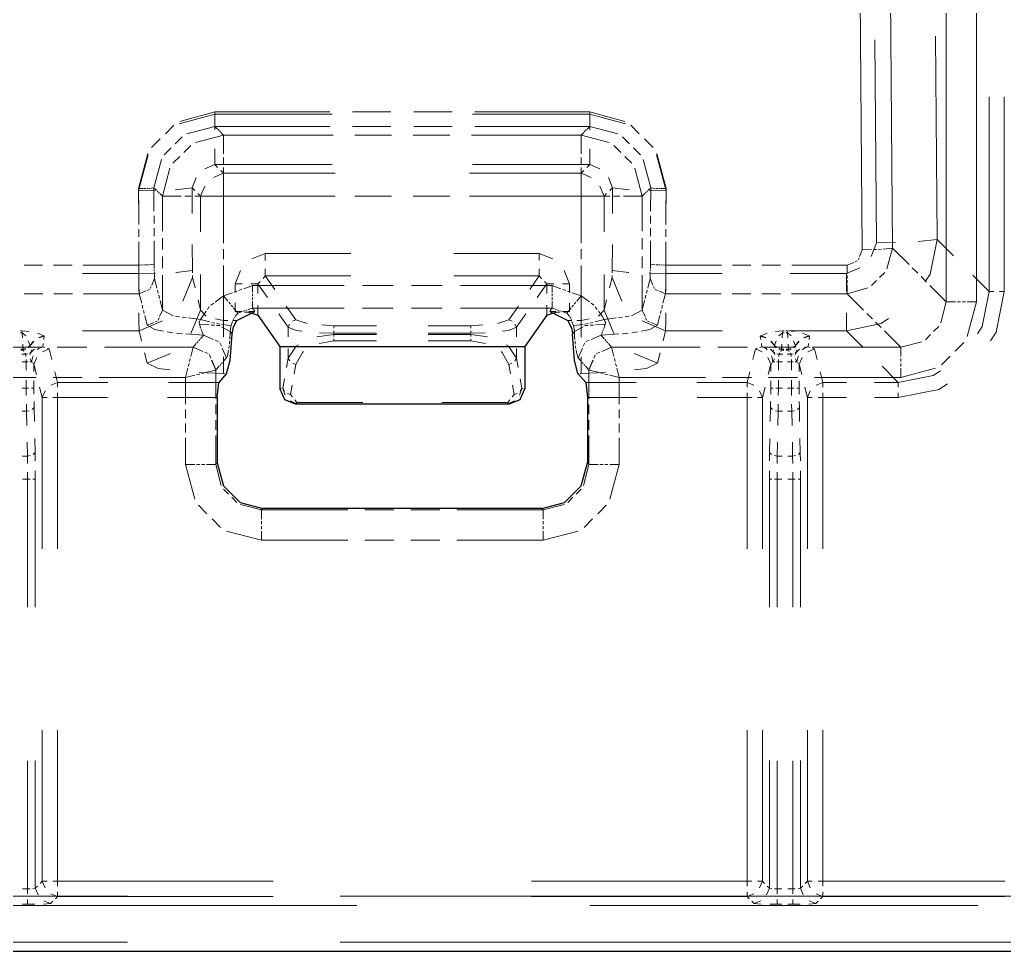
# Model space of a CAD drawing. Header units: millimetres. Extents: x 0 to 1989, y -338 to 950.
# Drawn here: x 1113.3 to 1177.6, y 122.1 to 182.9 of the extents above; entities that cross this region are included whole.
import ezdxf

# ---------------------------------------------------------------- set-up
doc = ezdxf.new("R2010")
doc.units = ezdxf.units.MM
doc.layers.add('DETAIL', color=8, linetype='Continuous')
doc.layers.add('FINE', color=9, linetype='Continuous')

msp = doc.modelspace()

# ---------------------------------------------------------------- linework, layer by layer
at = {"layer": 'DETAIL', "lineweight": 25}
for p, q in [((1127.504, 163.289), (1128.682, 163.874)), ((1128.288, 163.821), (1128.876, 163.642)), ((1147.745, 163.642), (1146.31, 161.582)), ((1147.745, 163.642), (1148.333, 163.821)), ((1147.938, 163.874), (1149.117, 163.289)), ((1130.31, 161.582), (1130.31, 158.83)), ((1146.31, 161.582), (1146.31, 158.83)), ((1126.833, 159.823), (1126.326, 159.243)), ((1149.788, 159.823), (1150.294, 159.243)), ((1126.221, 158.253), (1126.326, 159.243)), ((1150.294, 159.243), (1150.4, 158.253)), ((1126.221, 158.253), (1126.221, 153.981)), ((1131.316, 157.832), (1145.305, 157.832)), ((1150.4, 158.253), (1150.4, 153.981)), ((1147.422, 151.003), (1129.198, 151.003)), ((67.81, 122.082), (1203.81, 122.082))]:
    msp.add_line(p, q, dxfattribs=at)
for points in [[(1128.876, 163.642), (1130.31, 161.582), (1146.31, 161.582)], [(1126.833, 159.823), (1127.059, 160.675), (1127.189, 162.403), (1127.28, 162.874), (1127.504, 163.289)], [(1149.117, 163.289), (1149.174, 163.207), (1149.38, 162.748), (1149.432, 162.403)], [(1149.788, 159.823), (1149.562, 160.675), (1149.432, 162.403)], [(1130.31, 158.83), (1130.605, 158.124), (1131.316, 157.832)], [(1145.305, 157.832), (1146.016, 158.124), (1146.31, 158.83)], [(1126.221, 153.981), (1126.618, 152.489), (1127.706, 151.401), (1129.198, 151.003)], [(1147.422, 151.003), (1148.915, 151.401), (1150.003, 152.489), (1150.4, 153.981)]]:
    msp.add_lwpolyline(points, dxfattribs=at)
at = {"layer": 'FINE', "lineweight": 9}
for p, q in [((1168.361, 167.904), (1167.529, 272.09)), ((1173.85, 235.238), (1173.85, 164.508)), ((1175.83, 164.508), (1175.83, 235.238)), ((1169.19, 181.627), (1169.296, 168.35)), ((1173.257, 168.577), (1173.151, 181.854)), ((1176.649, 165.185), (1176.649, 177.902)), ((1177.639, 177.902), (1177.639, 165.185)), ((1126.07, 176.765), (1123.727, 176.136)), ((1123.775, 176.291), (1126.07, 176.907)), ((1126.07, 176.907), (1126.07, 176.619)), ((1126.07, 176.907), (1133.564, 176.907)), ((1126.07, 175.734), (1126.07, 176.765)), ((1133.72, 176.765), (1126.07, 176.765)), ((1126.07, 176.561), (1126.07, 176.465)), ((1126.07, 176.407), (1126.07, 176.311)), ((1135.063, 176.907), (1137.561, 176.907)), ((1139.06, 176.907), (1141.558, 176.907)), ((1143.057, 176.907), (1150.551, 176.907)), ((1150.551, 176.907), (1150.551, 176.619)), ((1150.551, 176.907), (1152.846, 176.291)), ((1150.551, 175.734), (1150.551, 176.765)), ((1150.551, 176.561), (1150.551, 176.465)), ((1150.551, 176.407), (1150.551, 176.311)), ((1122.826, 175.487), (1123.385, 176.048)), ((1126.07, 175.964), (1124.233, 175.472)), ((1126.07, 175.964), (1126.242, 175.792)), ((1133.564, 175.964), (1126.07, 175.964)), ((1126.276, 175.758), (1126.334, 175.701)), ((1126.368, 175.666), (1126.425, 175.609)), ((1137.561, 175.964), (1135.063, 175.964)), ((1141.558, 175.964), (1139.06, 175.964)), ((1150.551, 175.964), (1143.057, 175.964)), ((1150.195, 175.609), (1150.252, 175.666)), ((1150.287, 175.701), (1150.344, 175.758)), ((1150.379, 175.792), (1150.551, 175.964)), ((1152.387, 175.472), (1150.551, 175.964)), ((1153.236, 176.048), (1153.795, 175.487)), ((1121.931, 174.589), (1122.491, 175.15)), ((1123.922, 175.277), (1123.475, 174.828)), ((1126.632, 175.402), (1124.797, 174.909)), ((1126.46, 175.575), (1126.632, 175.402)), ((1126.632, 175.402), (1133.782, 175.402)), ((1135.212, 175.402), (1137.595, 175.402)), ((1139.025, 175.402), (1141.409, 175.402)), ((1142.839, 175.402), (1149.989, 175.402)), ((1149.989, 175.402), (1150.161, 175.575)), ((1151.823, 174.909), (1149.989, 175.402)), ((1153.146, 174.828), (1152.699, 175.277)), ((1154.13, 175.15), (1154.689, 174.589)), ((1123.206, 174.558), (1122.759, 174.109)), ((1124.485, 174.716), (1124.037, 174.268)), ((1152.583, 174.268), (1152.135, 174.716)), ((1153.861, 174.109), (1153.414, 174.558)), ((1121.083, 171.9), (1121.692, 174.197)), ((1121.705, 174.103), (1121.083, 171.759)), ((1122.568, 173.795), (1122.082, 171.957)), ((1123.769, 173.999), (1123.321, 173.552)), ((1126.632, 173.934), (1126.632, 173.526)), ((1149.989, 173.526), (1149.989, 173.934)), ((1153.3, 173.552), (1152.852, 173.999)), ((1154.538, 171.957), (1154.052, 173.795)), ((1155.538, 171.759), (1154.916, 174.103)), ((1154.928, 174.197), (1155.538, 171.9)), ((1125.406, 173.19), (1126.07, 173.466)), ((1126.07, 173.466), (1126.245, 173.29)), ((1126.07, 173.466), (1133.72, 173.466)), ((1126.456, 173.079), (1126.632, 172.904)), ((1126.632, 173.281), (1126.632, 172.873)), ((1142.9, 173.466), (1150.551, 173.466)), ((1149.989, 172.873), (1149.989, 173.281)), ((1149.989, 172.904), (1150.164, 173.079)), ((1150.375, 173.29), (1150.551, 173.466)), ((1150.551, 173.466), (1151.214, 173.19)), ((1153.986, 171.405), (1153.493, 173.239)), ((1124.581, 171.957), (1124.849, 172.623)), ((1126.632, 172.904), (1125.97, 172.629)), ((1126.632, 172.904), (1133.931, 172.904)), ((1126.632, 172.629), (1126.632, 171.405)), ((1142.69, 172.904), (1149.989, 172.904)), ((1150.651, 172.629), (1149.989, 172.904)), ((1149.989, 171.405), (1149.989, 172.629)), ((1151.772, 172.623), (1152.04, 171.957)), ((1121.39, 171.908), (1121.083, 171.9)), ((1121.086, 170.371), (1121.083, 171.9)), ((1122.179, 171.786), (1121.083, 171.759)), ((1121.553, 171.912), (1121.451, 171.909)), ((1121.717, 171.916), (1121.614, 171.913)), ((1122.082, 171.957), (1121.778, 171.917)), ((1122.251, 171.788), (1122.082, 171.957)), ((1122.082, 171.957), (1122.085, 170.428)), ((1124.753, 171.784), (1124.581, 171.957)), ((1124.584, 170.268), (1124.581, 171.957)), ((1125.408, 172.067), (1125.133, 171.405)), ((1126.632, 171.873), (1126.632, 171.405)), ((1149.989, 171.405), (1149.989, 171.873)), ((1151.488, 171.405), (1151.213, 172.067)), ((1152.04, 171.957), (1151.867, 171.784)), ((1152.04, 171.957), (1152.037, 170.268)), ((1154.538, 171.957), (1154.369, 171.788)), ((1154.442, 171.786), (1155.538, 171.759)), ((1154.535, 170.428), (1154.538, 171.957)), ((1154.843, 171.917), (1154.538, 171.957)), ((1155.006, 171.913), (1154.904, 171.916)), ((1155.17, 171.909), (1155.067, 171.912)), ((1155.538, 171.9), (1155.231, 171.908)), ((1155.538, 171.9), (1155.535, 170.371)), ((1121.083, 171.759), (1121.086, 170.07)), ((1122.341, 171.698), (1122.285, 171.754)), ((1122.431, 171.608), (1122.375, 171.664)), ((1122.634, 171.405), (1122.465, 171.574)), ((1122.634, 169.128), (1122.634, 171.405)), ((1124.103, 171.405), (1124.511, 171.405)), ((1124.756, 171.405), (1125.163, 171.405)), ((1125.133, 171.405), (1124.96, 171.577)), ((1125.133, 169.081), (1125.133, 171.405)), ((1125.408, 171.405), (1126.632, 171.405)), ((1126.163, 171.405), (1126.632, 171.405)), ((1126.632, 171.405), (1126.632, 168.869)), ((1133.931, 171.405), (1126.632, 171.405)), ((1137.595, 171.405), (1135.212, 171.405)), ((1141.409, 171.405), (1139.025, 171.405)), ((1149.989, 171.405), (1151.213, 171.405)), ((1149.989, 171.405), (1150.457, 171.405)), ((1151.457, 171.405), (1151.865, 171.405)), ((1151.66, 171.577), (1151.488, 171.405)), ((1151.488, 171.405), (1151.488, 169.081)), ((1152.11, 171.405), (1152.518, 171.405)), ((1154.155, 171.574), (1153.986, 171.405)), ((1153.986, 171.405), (1153.986, 169.128)), ((1154.245, 171.664), (1154.189, 171.608)), ((1154.336, 171.754), (1154.279, 171.698)), ((1155.534, 170.07), (1155.538, 171.759)), ((1121.088, 169.556), (1121.086, 170.065)), ((1122.086, 170.122), (1122.087, 169.612)), ((1154.534, 169.612), (1154.535, 170.122)), ((1155.534, 170.065), (1155.533, 169.556)), ((1121.089, 168.74), (1121.088, 169.25)), ((1122.087, 169.307), (1122.089, 168.797)), ((1154.532, 168.797), (1154.533, 169.307)), ((1155.532, 169.25), (1155.532, 168.74)), ((1122.634, 167.914), (1122.634, 168.673)), ((1126.632, 169.011), (1126.632, 168.346)), ((1149.989, 168.346), (1149.989, 169.011)), ((1153.986, 168.673), (1153.986, 167.914)), ((1172.024, 168.439), (1173.257, 168.577)), ((1174.317, 167.517), (1173.257, 168.577)), ((1121.093, 166.905), (1121.09, 168.434)), ((1121.09, 168.043), (1121.094, 166.354)), ((1122.089, 168.491), (1122.092, 166.962)), ((1124.592, 166.552), (1124.588, 168.241)), ((1126.632, 167.947), (1126.632, 167.282)), ((1149.989, 167.282), (1149.989, 167.947)), ((1152.033, 168.241), (1152.029, 166.552)), ((1154.528, 166.962), (1154.531, 168.491)), ((1168.361, 167.904), (1168.968, 167.921)), ((1169.296, 168.35), (1168.943, 167.469)), ((1169.09, 167.925), (1169.292, 167.931)), ((1169.296, 168.35), (1170.536, 168.387)), ((1169.414, 167.934), (1169.616, 167.94)), ((1169.737, 167.949), (1170.341, 168.017)), ((1170.341, 168.017), (1169.969, 166.659)), ((1122.634, 166.699), (1122.634, 167.459)), ((1129.359, 167.671), (1128.484, 167.308)), ((1129.359, 167.21), (1129.359, 167.671)), ((1134.954, 167.671), (1129.359, 167.671)), ((1147.261, 167.671), (1141.667, 167.671)), ((1147.261, 167.21), (1147.261, 167.671)), ((1148.137, 167.308), (1147.261, 167.671)), ((1153.986, 167.459), (1153.986, 166.699)), ((1168.096, 167.242), (1168.153, 167.385)), ((1168.188, 167.472), (1168.361, 167.904)), ((1113.596, 166.905), (1114.805, 166.905)), ((1115.53, 166.905), (1116.74, 166.905)), ((1117.465, 166.905), (1121.093, 166.905)), ((1121.399, 166.913), (1121.093, 166.905)), ((1121.097, 166.334), (1121.093, 166.905)), ((1121.563, 166.917), (1121.461, 166.914)), ((1121.727, 166.921), (1121.624, 166.918)), ((1122.092, 166.962), (1121.788, 166.923)), ((1122.092, 166.962), (1122.101, 166.676)), ((1122.103, 166.619), (1122.106, 166.524)), ((1126.632, 166.883), (1126.632, 164.888)), ((1129.359, 166.194), (1129.359, 166.656)), ((1147.261, 166.194), (1147.261, 166.656)), ((1149.989, 164.888), (1149.989, 166.883)), ((1154.514, 166.524), (1154.517, 166.619)), ((1154.519, 166.676), (1154.528, 166.962)), ((1154.833, 166.923), (1154.528, 166.962)), ((1154.996, 166.918), (1154.894, 166.921)), ((1155.16, 166.914), (1155.058, 166.917)), ((1155.528, 166.905), (1155.221, 166.913)), ((1155.528, 166.905), (1155.524, 166.334)), ((1159.881, 166.905), (1161.09, 166.905)), ((1161.816, 166.905), (1163.025, 166.905)), ((1163.751, 166.905), (1167.378, 166.905)), ((1168.207, 166.719), (1167.331, 166.354)), ((1167.378, 166.905), (1167.808, 167.084)), ((1167.378, 166.905), (1167.378, 166.334)), ((1167.893, 167.12), (1168.036, 167.18)), ((1171.63, 166.728), (1171.988, 166.37)), ((1121.094, 166.354), (1117.405, 166.354)), ((1122.189, 166.381), (1121.094, 166.354)), ((1121.094, 166.354), (1121.095, 165.187)), ((1121.099, 166.029), (1121.098, 166.219)), ((1122.122, 166.028), (1121.941, 165.599)), ((1122.108, 166.466), (1122.111, 166.371)), ((1122.113, 166.314), (1122.122, 166.028)), ((1122.122, 166.028), (1122.279, 165.397)), ((1122.634, 163.967), (1122.634, 166.244)), ((1123.96, 164.553), (1124.606, 166.086)), ((1124.596, 166.406), (1124.592, 166.552)), ((1124.606, 166.086), (1124.602, 166.231)), ((1124.771, 165.423), (1124.606, 166.086)), ((1125.133, 163.967), (1125.133, 166.292)), ((1127.746, 166.561), (1127.387, 165.683)), ((1129.208, 166.035), (1129.359, 166.194)), ((1129.982, 165.3), (1129.359, 166.194)), ((1129.359, 166.194), (1134.954, 166.194)), ((1141.667, 166.194), (1147.261, 166.194)), ((1147.261, 166.194), (1146.638, 165.3)), ((1147.261, 166.194), (1147.412, 166.035)), ((1149.234, 165.683), (1148.875, 166.561)), ((1151.488, 166.292), (1151.488, 163.967)), ((1152.014, 166.086), (1151.85, 165.423)), ((1152.019, 166.231), (1152.014, 166.086)), ((1152.66, 164.553), (1152.014, 166.086)), ((1152.029, 166.552), (1152.024, 166.406)), ((1153.986, 166.244), (1153.986, 163.967)), ((1154.342, 165.397), (1154.498, 166.028)), ((1154.431, 166.381), (1155.527, 166.354)), ((1154.498, 166.028), (1154.508, 166.314)), ((1154.679, 165.599), (1154.498, 166.028)), ((1154.51, 166.371), (1154.513, 166.466)), ((1155.523, 166.219), (1155.521, 166.029)), ((1155.526, 165.187), (1155.527, 166.354)), ((1167.331, 166.354), (1163.642, 166.354)), ((1167.331, 166.354), (1167.331, 165.187)), ((1167.378, 166.219), (1167.378, 166.029)), ((1169.826, 166.427), (1169.495, 166.094)), ((1172.203, 166.155), (1172.561, 165.797)), ((1176.649, 165.185), (1175.589, 166.245)), ((1121.102, 165.724), (1121.1, 165.914)), ((1121.123, 165.038), (1121.104, 165.61)), ((1121.905, 165.513), (1121.845, 165.371)), ((1126.632, 165.825), (1126.632, 163.289)), ((1127.852, 165.683), (1127.387, 165.683)), ((1127.387, 165.683), (1127.387, 165.118)), ((1127.947, 165.364), (1128.527, 165.573)), ((1128.876, 165.683), (1128.411, 165.683)), ((1128.527, 165.121), (1128.527, 165.573)), ((1128.527, 165.573), (1134.517, 165.573)), ((1128.876, 165.683), (1129.027, 165.843)), ((1135.715, 165.573), (1137.711, 165.573)), ((1138.909, 165.573), (1140.906, 165.573)), ((1142.104, 165.573), (1148.093, 165.573)), ((1147.126, 164.795), (1147.745, 165.683)), ((1147.594, 165.843), (1147.745, 165.683)), ((1148.21, 165.683), (1147.745, 165.683)), ((1147.745, 165.683), (1147.745, 165.045)), ((1148.093, 165.121), (1148.093, 165.573)), ((1148.093, 165.573), (1148.674, 165.364)), ((1149.234, 165.683), (1148.768, 165.683)), ((1149.234, 165.118), (1149.234, 165.683)), ((1149.989, 163.289), (1149.989, 165.825)), ((1154.776, 165.371), (1154.715, 165.513)), ((1155.517, 165.61), (1155.498, 165.038)), ((1155.52, 165.914), (1155.519, 165.724)), ((1167.378, 165.915), (1167.378, 165.724)), ((1167.378, 165.61), (1167.378, 165.038)), ((1168.735, 165.416), (1167.378, 165.038)), ((1169.296, 165.894), (1168.965, 165.562)), ((1172.776, 165.582), (1173.85, 164.508)), ((1114.819, 165.038), (1113.607, 165.038)), ((1116.758, 165.038), (1115.546, 165.038)), ((1121.553, 165.216), (1121.123, 165.038)), ((1121.783, 165.311), (1121.639, 165.252)), ((1122.31, 165.271), (1122.363, 165.061)), ((1122.394, 164.935), (1122.446, 164.725)), ((1126.092, 164.49), (1126.632, 164.888)), ((1126.632, 164.888), (1127.212, 165.098)), ((1126.92, 164.543), (1126.632, 164.888)), ((1127.328, 165.14), (1127.522, 165.21)), ((1127.638, 165.252), (1127.831, 165.322)), ((1128.527, 164.88), (1128.527, 165.031)), ((1128.527, 164.639), (1128.527, 164.79)), ((1148.093, 164.88), (1148.093, 165.031)), ((1148.093, 164.639), (1148.093, 164.79)), ((1148.789, 165.322), (1148.983, 165.252)), ((1149.099, 165.21), (1149.293, 165.14)), ((1149.409, 165.098), (1149.989, 164.888)), ((1149.701, 164.543), (1149.989, 164.888)), ((1149.989, 164.888), (1150.536, 164.499)), ((1154.174, 164.725), (1154.227, 164.935)), ((1154.258, 165.061), (1154.31, 165.271)), ((1154.982, 165.252), (1154.838, 165.311)), ((1155.498, 165.038), (1155.068, 165.216)), ((1155.498, 165.038), (1155.341, 164.407)), ((1159.135, 165.038), (1155.498, 165.038)), ((1161.074, 165.038), (1159.862, 165.038)), ((1163.014, 165.038), (1161.802, 165.038)), ((1167.378, 165.038), (1163.741, 165.038)), ((1168.45, 163.967), (1167.378, 165.038)), ((1176.649, 165.185), (1176.958, 165.185)), ((1177.329, 165.185), (1177.639, 165.185)), ((1121.363, 164.071), (1121.311, 164.281)), ((1122.478, 164.598), (1122.634, 163.967)), ((1125.133, 163.967), (1124.968, 164.629)), ((1125.804, 164.278), (1125.984, 164.41)), ((1127.074, 164.36), (1126.978, 164.475)), ((1127.227, 164.176), (1127.131, 164.291)), ((1127.573, 163.763), (1127.285, 164.107)), ((1127.387, 164.439), (1127.387, 163.874)), ((1128.527, 164.096), (1128.235, 163.994)), ((1128.527, 164.096), (1128.527, 164.548)), ((1128.575, 164.028), (1128.527, 164.096)), ((1134.517, 164.096), (1128.527, 164.096)), ((1128.876, 163.642), (1128.876, 164.28)), ((1131.352, 163.332), (1130.729, 164.226)), ((1137.711, 164.096), (1135.715, 164.096)), ((1140.906, 164.096), (1138.909, 164.096)), ((1148.093, 164.096), (1142.104, 164.096)), ((1145.891, 164.226), (1145.268, 163.332)), ((1147.745, 164.28), (1147.745, 163.642)), ((1148.093, 164.096), (1148.046, 164.028)), ((1148.093, 164.096), (1148.093, 164.548)), ((1148.385, 163.994), (1148.093, 164.096)), ((1149.048, 163.763), (1149.336, 164.107)), ((1149.234, 163.874), (1149.234, 164.439)), ((1149.393, 164.176), (1149.489, 164.291)), ((1149.547, 164.36), (1149.643, 164.475)), ((1150.646, 164.421), (1150.829, 164.291)), ((1150.914, 164.188), (1151.049, 164.01)), ((1151.652, 164.629), (1151.488, 163.967)), ((1153.986, 163.967), (1154.143, 164.598)), ((1155.31, 164.281), (1155.257, 164.071)), ((1173.5, 163.133), (1173.85, 164.508)), ((1174.456, 164.508), (1173.85, 164.508)), ((1174.779, 164.508), (1174.577, 164.508)), ((1175.103, 164.508), (1174.901, 164.508)), ((1175.83, 164.508), (1175.224, 164.508)), ((1175.83, 164.508), (1175.225, 162.232)), ((1121.447, 163.734), (1121.394, 163.944)), ((1121.635, 162.977), (1121.478, 163.608)), ((1122.417, 163.452), (1122.357, 163.309)), ((1122.634, 163.967), (1122.454, 163.538)), ((1122.634, 163.967), (1123.341, 163.596)), ((1123.497, 163.569), (1123.76, 163.532)), ((1123.918, 163.51), (1124.182, 163.473)), ((1124.34, 163.451), (1125.13, 163.34)), ((1124.487, 162.434), (1125.133, 163.967)), ((1125.13, 163.34), (1125.498, 163.901)), ((1125.504, 163.577), (1125.133, 163.967)), ((1127.347, 163.506), (1127.297, 163.424)), ((1127.573, 163.763), (1127.383, 163.549)), ((1127.387, 163.874), (1127.669, 163.858)), ((1127.387, 163.874), (1127.792, 163.874)), ((1127.865, 163.865), (1127.573, 163.763)), ((1128.021, 163.919), (1127.924, 163.885)), ((1128.007, 163.838), (1128.288, 163.821)), ((1128.177, 163.974), (1128.079, 163.94)), ((1128.278, 163.874), (1128.682, 163.874)), ((1128.6, 163.992), (1128.584, 164.015)), ((1128.625, 163.956), (1128.609, 163.978)), ((1128.682, 163.874), (1128.635, 163.942)), ((1130.237, 163.728), (1130.856, 162.84)), ((1145.765, 162.84), (1146.383, 163.728)), ((1147.986, 163.942), (1147.938, 163.874)), ((1147.938, 163.874), (1148.343, 163.874)), ((1148.011, 163.978), (1147.995, 163.956)), ((1148.036, 164.015), (1148.021, 163.992)), ((1148.333, 163.821), (1148.614, 163.838)), ((1148.541, 163.94), (1148.444, 163.974)), ((1148.697, 163.885), (1148.6, 163.919)), ((1149.048, 163.763), (1148.756, 163.865)), ((1148.829, 163.874), (1149.234, 163.874)), ((1148.952, 163.858), (1149.234, 163.874)), ((1151.488, 163.967), (1151.117, 163.577)), ((1152.134, 162.434), (1151.488, 163.967)), ((1152.439, 163.473), (1152.702, 163.51)), ((1152.86, 163.532), (1153.124, 163.569)), ((1153.28, 163.596), (1153.986, 163.967)), ((1154.167, 163.538), (1153.986, 163.967)), ((1154.264, 163.309), (1154.203, 163.452)), ((1155.142, 163.608), (1154.986, 162.977)), ((1155.226, 163.944), (1155.174, 163.734)), ((1167.331, 163.786), (1167.331, 162.619)), ((1169.021, 163.395), (1168.664, 163.752)), ((1121.109, 162.619), (1122.646, 163.256)), ((1122.065, 163.155), (1121.635, 162.977)), ((1122.295, 163.25), (1122.151, 163.191)), ((1125.042, 163.155), (1125.047, 163.189)), ((1125.052, 163.208), (1125.065, 163.239)), ((1125.053, 163.036), (1125.698, 162.993)), ((1125.735, 163.195), (1125.13, 163.34)), ((1125.827, 162.985), (1126.042, 162.97)), ((1126.058, 163.117), (1125.856, 163.165)), ((1126.632, 163.289), (1126.103, 163.389)), ((1126.38, 163.039), (1126.179, 163.088)), ((1126.498, 162.877), (1127.07, 162.574)), ((1127.124, 162.961), (1126.505, 163.026)), ((1126.632, 162.206), (1126.632, 163.289)), ((1126.904, 163.289), (1126.632, 163.289)), ((1127.099, 162.82), (1127.092, 162.78)), ((1127.504, 163.289), (1127.232, 163.289)), ((1127.274, 163.372), (1127.241, 163.283)), ((1130.949, 163.056), (1130.856, 162.84)), ((1130.856, 162.84), (1130.856, 162.212)), ((1131.352, 163.332), (1131.136, 163.24)), ((1132.102, 163.081), (1131.352, 163.332)), ((1133.834, 162.945), (1133.045, 162.997)), ((1136.632, 162.945), (1133.834, 162.945)), ((1133.834, 162.945), (1133.834, 162.791)), ((1142.787, 162.945), (1139.989, 162.945)), ((1143.576, 162.997), (1142.787, 162.945)), ((1142.787, 162.945), (1142.787, 162.791)), ((1145.268, 163.332), (1144.518, 163.081)), ((1145.268, 163.332), (1145.485, 163.24)), ((1145.671, 163.056), (1145.765, 162.84)), ((1145.765, 162.212), (1145.765, 162.84)), ((1149.389, 163.289), (1149.117, 163.289)), ((1149.374, 163.281), (1149.34, 163.37)), ((1149.497, 162.961), (1149.395, 163.227)), ((1149.497, 162.961), (1150.116, 163.026)), ((1149.519, 162.843), (1149.497, 162.961)), ((1149.528, 162.78), (1149.523, 162.82)), ((1149.551, 162.574), (1150.123, 162.877)), ((1149.989, 163.289), (1149.716, 163.289)), ((1150.518, 163.389), (1149.989, 163.289)), ((1149.989, 162.206), (1149.989, 163.289)), ((1150.24, 163.039), (1150.442, 163.088)), ((1150.563, 163.117), (1150.765, 163.165)), ((1150.578, 162.97), (1150.793, 162.985)), ((1150.886, 163.195), (1151.491, 163.34)), ((1150.922, 162.993), (1151.568, 163.036)), ((1151.473, 162.772), (1151.446, 162.699)), ((1151.555, 163.239), (1151.566, 163.207)), ((1155.512, 162.619), (1153.975, 163.256)), ((1154.469, 163.191), (1154.326, 163.25)), ((1154.986, 162.977), (1154.556, 163.155)), ((1169.593, 162.823), (1169.236, 163.181)), ((1173.025, 162.563), (1173.36, 162.897)), ((1113.47, 162.614), (1113.37, 162.614)), ((1113.37, 162.49), (1113.47, 162.49)), ((1113.47, 162.614), (1113.47, 162.575)), ((1113.927, 162.566), (1113.47, 162.614)), ((1113.47, 162.529), (1113.47, 162.49)), ((1113.47, 162.49), (1113.49, 162.15)), ((1113.47, 162.49), (1113.716, 162.292)), ((1114.892, 162.294), (1114.464, 162.46)), ((1114.892, 162.294), (1114.551, 162.18)), ((1114.92, 162.255), (1114.575, 162.152)), ((1114.889, 162.041), (1114.92, 162.255)), ((1114.904, 162.284), (1114.892, 162.294)), ((1114.92, 162.255), (1114.915, 162.27)), ((1117.415, 162.619), (1121.109, 162.619)), ((1121.109, 162.619), (1121.273, 161.958)), ((1123.322, 162.483), (1122.941, 162.55)), ((1123.937, 162.424), (1123.551, 162.452)), ((1125.326, 162.323), (1124.168, 162.407)), ((1125.116, 162.083), (1125.326, 162.323)), ((1125.219, 162.583), (1125.191, 162.655)), ((1125.326, 162.323), (1125.964, 162.052)), ((1127.07, 162.574), (1127.106, 162.522)), ((1127.113, 162.512), (1127.126, 162.494)), ((1127.133, 162.484), (1127.145, 162.466)), ((1127.152, 162.456), (1127.189, 162.403)), ((1133.834, 162.37), (1132.735, 162.212)), ((1132.889, 162.487), (1133.834, 162.453)), ((1133.834, 162.606), (1133.834, 162.453)), ((1133.834, 162.37), (1133.834, 162.395)), ((1136.632, 162.37), (1133.834, 162.37)), ((1133.834, 162.37), (1133.834, 162.242)), ((1139.989, 162.453), (1142.787, 162.453)), ((1142.787, 162.37), (1139.989, 162.37)), ((1142.787, 162.606), (1142.787, 162.453)), ((1142.787, 162.453), (1143.731, 162.487)), ((1142.787, 162.453), (1142.787, 162.426)), ((1142.787, 162.395), (1142.787, 162.37)), ((1149.432, 162.403), (1149.468, 162.456)), ((1149.476, 162.466), (1149.488, 162.484)), ((1149.495, 162.494), (1149.507, 162.512)), ((1149.515, 162.522), (1149.551, 162.574)), ((1149.537, 162.717), (1149.531, 162.757)), ((1150.656, 162.052), (1151.295, 162.323)), ((1152.452, 162.407), (1151.295, 162.323)), ((1151.295, 162.323), (1151.505, 162.083)), ((1153.069, 162.452), (1152.684, 162.424)), ((1153.68, 162.55), (1153.299, 162.483)), ((1155.348, 161.958), (1155.512, 162.619)), ((1155.512, 162.619), (1159.205, 162.619)), ((1161.706, 162.27), (1161.7, 162.255)), ((1162.046, 162.152), (1161.7, 162.255)), ((1161.7, 162.255), (1161.732, 162.041)), ((1161.728, 162.294), (1162.07, 162.18)), ((1163.151, 162.614), (1162.694, 162.566)), ((1162.904, 162.292), (1163.151, 162.49)), ((1163.13, 162.15), (1163.151, 162.49)), ((1163.151, 162.614), (1163.151, 162.575)), ((1163.25, 162.614), (1163.151, 162.614)), ((1163.151, 162.529), (1163.151, 162.49)), ((1163.151, 162.49), (1163.25, 162.49)), ((1163.47, 162.614), (1163.37, 162.614)), ((1163.37, 162.49), (1163.47, 162.49)), ((1163.47, 162.614), (1163.47, 162.575)), ((1163.927, 162.566), (1163.47, 162.614)), ((1163.47, 162.529), (1163.47, 162.49)), ((1163.47, 162.49), (1163.491, 162.15)), ((1163.47, 162.49), (1163.716, 162.292)), ((1163.637, 162.619), (1167.331, 162.619)), ((1164.892, 162.294), (1164.464, 162.46)), ((1164.892, 162.294), (1164.551, 162.18)), ((1164.92, 162.255), (1164.574, 162.152)), ((1164.889, 162.041), (1164.92, 162.255)), ((1164.904, 162.284), (1164.892, 162.294)), ((1164.92, 162.255), (1164.915, 162.27)), ((1167.331, 162.619), (1168.386, 161.565)), ((1172.49, 162.027), (1172.825, 162.362)), ((1112.684, 161.538), (1114.612, 161.538)), ((1113.515, 161.743), (1113.536, 161.404)), ((1113.988, 161.659), (1113.869, 161.541)), ((1113.874, 161.954), (1113.988, 161.659)), ((1113.882, 161.506), (1113.997, 161.646)), ((1114.212, 161.941), (1113.988, 161.659)), ((1113.988, 161.659), (1113.992, 161.656)), ((1113.995, 161.651), (1113.997, 161.646)), ((1114.228, 161.924), (1113.997, 161.646)), ((1113.997, 161.646), (1114.022, 161.521)), ((1114.819, 161.568), (1114.851, 161.783)), ((1114.951, 161.525), (1114.819, 161.568)), ((1115.769, 161.538), (1117.697, 161.538)), ((1118.854, 161.538), (1124.639, 161.538)), ((1124.639, 161.538), (1124.488, 160.931)), ((1124.639, 161.538), (1125.276, 161.265)), ((1124.64, 161.539), (1124.85, 161.779)), ((1124.64, 161.539), (1125.279, 161.267)), ((1124.892, 161.827), (1124.962, 161.907)), ((1125.004, 161.955), (1125.074, 162.035)), ((1126.092, 161.997), (1126.305, 161.907)), ((1126.397, 161.816), (1126.488, 161.604)), ((1126.542, 161.476), (1126.815, 160.838)), ((1126.997, 161.641), (1126.973, 161.462)), ((1132.872, 161.794), (1133.834, 161.96)), ((1133.834, 162.088), (1133.834, 161.96)), ((1133.834, 161.96), (1136.632, 161.96)), ((1142.787, 162.088), (1142.787, 161.96)), ((1149.612, 161.748), (1149.596, 161.928)), ((1149.806, 160.838), (1150.078, 161.476)), ((1150.133, 161.604), (1150.224, 161.816)), ((1150.316, 161.907), (1150.528, 161.997)), ((1151.342, 161.267), (1151.98, 161.539)), ((1151.981, 161.538), (1151.344, 161.265)), ((1151.547, 162.035), (1151.616, 161.955)), ((1151.658, 161.907), (1151.728, 161.827)), ((1151.77, 161.779), (1151.98, 161.539)), ((1152.133, 160.931), (1151.981, 161.538)), ((1151.981, 161.538), (1157.766, 161.538)), ((1158.923, 161.538), (1160.852, 161.538)), ((1161.512, 161.473), (1161.381, 161.429)), ((1161.801, 161.568), (1161.67, 161.525)), ((1161.77, 161.783), (1161.801, 161.568)), ((1162.009, 161.538), (1163.937, 161.538)), ((1162.623, 161.646), (1162.393, 161.924)), ((1162.408, 161.941), (1162.633, 161.659)), ((1162.598, 161.521), (1162.623, 161.646)), ((1162.623, 161.646), (1162.625, 161.651)), ((1162.623, 161.646), (1162.738, 161.506)), ((1162.629, 161.656), (1162.633, 161.659)), ((1162.633, 161.659), (1162.746, 161.954)), ((1162.633, 161.659), (1162.752, 161.541)), ((1163.085, 161.404), (1163.105, 161.743)), ((1163.515, 161.743), (1163.536, 161.404)), ((1163.988, 161.659), (1163.869, 161.541)), ((1163.874, 161.954), (1163.988, 161.659)), ((1163.882, 161.506), (1163.997, 161.646)), ((1164.212, 161.941), (1163.988, 161.659)), ((1163.988, 161.659), (1163.992, 161.656)), ((1163.996, 161.651), (1163.997, 161.646)), ((1164.228, 161.924), (1163.997, 161.646)), ((1163.997, 161.646), (1164.023, 161.521)), ((1164.819, 161.568), (1164.851, 161.783)), ((1164.95, 161.525), (1164.819, 161.568)), ((1165.239, 161.429), (1165.108, 161.473)), ((1170.879, 161.538), (1172.255, 161.887)), ((1170.879, 160.931), (1170.879, 161.538)), ((1174.988, 161.843), (1174.432, 161.288)), ((1113.536, 161.404), (1113.395, 161.404)), ((1113.395, 161.337), (1113.536, 161.337)), ((1113.707, 161.08), (1113.459, 161.08)), ((1113.698, 161.447), (1113.536, 161.404)), ((1113.536, 161.383), (1113.536, 161.404)), ((1113.536, 161.337), (1113.709, 161.39)), ((1113.536, 161.337), (1113.536, 161.357)), ((1113.536, 161.337), (1113.589, 161.257)), ((1113.707, 161.08), (1113.718, 160.924)), ((1113.973, 161.17), (1114.078, 161.246)), ((1114.053, 161.371), (1114.078, 161.246)), ((1114.425, 160.877), (1114.24, 160.439)), ((1115.239, 161.429), (1114.8, 161.247)), ((1121.635, 160.501), (1123.172, 161.137)), ((1125.404, 161.211), (1125.616, 161.12)), ((1125.407, 161.213), (1125.62, 161.122)), ((1125.707, 161.029), (1125.798, 160.816)), ((1125.711, 161.032), (1125.802, 160.819)), ((1126.815, 160.838), (1126.605, 160.598)), ((1126.632, 159.823), (1126.632, 160.906)), ((1130.856, 160.831), (1130.748, 160.215)), ((1130.856, 161.459), (1130.856, 160.831)), ((1130.856, 160.831), (1130.961, 160.645)), ((1145.765, 160.831), (1145.765, 161.459)), ((1145.873, 160.215), (1145.765, 160.831)), ((1150.016, 160.598), (1149.806, 160.838)), ((1149.989, 159.823), (1149.989, 160.906)), ((1150.818, 160.819), (1150.909, 161.032)), ((1150.914, 161.029), (1150.823, 160.816)), ((1151.001, 161.122), (1151.214, 161.213)), ((1151.217, 161.211), (1151.005, 161.12)), ((1154.986, 160.501), (1153.449, 161.137)), ((1154.986, 160.501), (1155.15, 161.163)), ((1161.381, 161.429), (1161.212, 160.746)), ((1161.821, 161.247), (1161.381, 161.429)), ((1162.381, 160.439), (1162.196, 160.877)), ((1162.543, 161.246), (1162.568, 161.371)), ((1162.543, 161.246), (1162.648, 161.17)), ((1162.787, 161.107), (1162.914, 161.08)), ((1162.903, 160.924), (1162.914, 161.08)), ((1162.912, 161.39), (1163.085, 161.337)), ((1162.914, 161.08), (1162.967, 161.161)), ((1163.162, 161.08), (1162.914, 161.08)), ((1162.923, 161.447), (1163.085, 161.404)), ((1163.031, 161.257), (1163.085, 161.337)), ((1163.226, 161.404), (1163.085, 161.404)), ((1163.085, 161.383), (1163.085, 161.404)), ((1163.085, 161.337), (1163.085, 161.357)), ((1163.085, 161.337), (1163.226, 161.337)), ((1163.536, 161.404), (1163.395, 161.404)), ((1163.395, 161.337), (1163.536, 161.337)), ((1163.707, 161.08), (1163.459, 161.08)), ((1163.698, 161.447), (1163.536, 161.404)), ((1163.536, 161.383), (1163.536, 161.404)), ((1163.536, 161.337), (1163.709, 161.39)), ((1163.536, 161.337), (1163.536, 161.357)), ((1163.536, 161.337), (1163.589, 161.257)), ((1163.707, 161.08), (1163.717, 160.924)), ((1163.973, 161.17), (1164.078, 161.246)), ((1164.053, 161.371), (1164.078, 161.246)), ((1164.425, 160.877), (1164.24, 160.439)), ((1165.239, 161.429), (1164.8, 161.247)), ((1165.409, 160.746), (1165.239, 161.429)), ((1174.099, 160.955), (1173.544, 160.399)), ((1113.472, 160.581), (1113.74, 160.581)), ((1113.73, 160.737), (1113.74, 160.581)), ((1113.74, 160.581), (1113.85, 160.581)), ((1113.74, 160.581), (1113.74, 160.042)), ((1113.982, 160.581), (1114.092, 160.581)), ((1114.092, 160.581), (1114.138, 160.537)), ((1114.194, 160.483), (1114.24, 160.439)), ((1124.377, 160.487), (1124.326, 160.285)), ((1124.457, 160.81), (1124.407, 160.608)), ((1125.857, 160.692), (1126.129, 160.053)), ((1126.451, 160.422), (1126.381, 160.342)), ((1126.563, 160.55), (1126.493, 160.47)), ((1131.153, 160.498), (1131.352, 160.422)), ((1131.244, 159.805), (1131.352, 160.422)), ((1145.268, 160.422), (1145.468, 160.498)), ((1145.268, 160.422), (1145.376, 159.805)), ((1150.128, 160.47), (1150.058, 160.55)), ((1150.239, 160.342), (1150.17, 160.422)), ((1150.491, 160.053), (1150.764, 160.692)), ((1152.214, 160.608), (1152.163, 160.81)), ((1152.295, 160.285), (1152.244, 160.487)), ((1162.211, 159.756), (1162.381, 160.439)), ((1162.381, 160.439), (1162.427, 160.483)), ((1162.381, 160.439), (1162.381, 159.944)), ((1162.482, 160.537), (1162.528, 160.581)), ((1162.88, 160.581), (1162.77, 160.581)), ((1162.88, 160.581), (1162.891, 160.737)), ((1162.88, 160.581), (1163.149, 160.581)), ((1162.88, 160.042), (1162.88, 160.581)), ((1163.472, 160.581), (1163.74, 160.581)), ((1163.73, 160.737), (1163.74, 160.581)), ((1163.74, 160.581), (1163.85, 160.581)), ((1163.74, 160.581), (1163.74, 160.042)), ((1163.982, 160.581), (1164.092, 160.581)), ((1164.092, 160.581), (1164.138, 160.537)), ((1164.194, 160.483), (1164.24, 160.439)), ((1170.879, 160.608), (1170.879, 160.81)), ((1170.879, 160.285), (1170.879, 160.487)), ((1114.379, 159.557), (1112.502, 159.557)), ((1117.384, 159.557), (1115.506, 159.557)), ((1115.782, 159.243), (1115.613, 159.926)), ((1124.144, 159.557), (1118.511, 159.557)), ((1124.296, 160.163), (1124.144, 159.557)), ((1124.75, 159.708), (1124.144, 159.557)), ((1124.144, 157.822), (1124.144, 159.557)), ((1125.074, 159.789), (1124.872, 159.739)), ((1125.042, 159.882), (1126.632, 159.823)), ((1125.397, 159.87), (1125.195, 159.82)), ((1126.126, 160.053), (1126.125, 160.052)), ((1126.129, 160.053), (1126.128, 160.053)), ((1126.632, 159.823), (1126.695, 159.823)), ((1126.77, 159.823), (1126.833, 159.823)), ((1149.788, 159.823), (1149.851, 159.823)), ((1149.926, 159.823), (1149.989, 159.823)), ((1149.989, 159.823), (1151.579, 159.882)), ((1150.493, 160.053), (1150.491, 160.053)), ((1151.102, 159.901), (1150.496, 160.052)), ((1151.426, 159.82), (1151.223, 159.87)), ((1151.749, 159.739), (1151.547, 159.789)), ((1152.476, 159.557), (1151.87, 159.708)), ((1152.476, 159.557), (1152.325, 160.163)), ((1158.11, 159.557), (1152.476, 159.557)), ((1152.476, 159.557), (1152.476, 157.822)), ((1161.114, 159.557), (1159.237, 159.557)), ((1164.119, 159.557), (1162.241, 159.557)), ((1170.879, 159.557), (1165.245, 159.557)), ((1165.782, 159.243), (1165.613, 159.926)), ((1170.879, 159.557), (1170.879, 160.163)), ((1173.155, 160.162), (1170.879, 159.557)), ((1113.74, 159.395), (1113.74, 158.855)), ((1114.613, 158.936), (1114.783, 158.253)), ((1115.782, 159.243), (1115.343, 159.061)), ((1115.782, 158.934), (1115.782, 159.243)), ((1119.077, 159.243), (1115.782, 159.243)), ((1126.326, 159.243), (1123.031, 159.243)), ((1130.618, 159.475), (1130.51, 158.858)), ((1131.007, 158.449), (1131.115, 159.065)), ((1145.506, 159.065), (1145.614, 158.449)), ((1146.11, 158.858), (1146.002, 159.475)), ((1153.589, 159.243), (1150.294, 159.243)), ((1161.277, 159.061), (1160.838, 159.243)), ((1160.838, 159.243), (1160.838, 158.934)), ((1161.838, 158.253), (1162.007, 158.936)), ((1162.381, 159.35), (1162.381, 158.855)), ((1162.88, 158.855), (1162.88, 159.395)), ((1163.74, 159.395), (1163.74, 158.855)), ((1164.24, 158.855), (1164.24, 159.35)), ((1164.613, 158.936), (1164.783, 158.253)), ((1165.782, 159.243), (1165.343, 159.061)), ((1165.782, 158.934), (1165.782, 159.243)), ((1167.321, 159.243), (1165.782, 159.243)), ((1170.707, 159.243), (1170.707, 158.934)), ((1113.74, 158.855), (1113.472, 158.855)), ((1113.74, 158.855), (1113.744, 158.386)), ((1113.74, 158.855), (1113.896, 158.855)), ((1114.968, 158.691), (1114.783, 158.253)), ((1115.782, 158.253), (1115.782, 158.563)), ((1130.373, 158.839), (1130.31, 158.83)), ((1130.51, 158.858), (1130.448, 158.849)), ((1130.51, 158.858), (1130.615, 158.672)), ((1130.51, 158.858), (1130.653, 158.414)), ((1130.807, 158.525), (1131.007, 158.449)), ((1131.007, 158.449), (1131.136, 158.289)), ((1145.485, 158.289), (1145.614, 158.449)), ((1145.614, 158.449), (1145.814, 158.525)), ((1146.11, 158.858), (1145.968, 158.414)), ((1146.006, 158.672), (1146.11, 158.858)), ((1146.173, 158.849), (1146.11, 158.858)), ((1146.31, 158.83), (1146.248, 158.839)), ((1160.838, 158.563), (1160.838, 158.253)), ((1161.838, 158.253), (1161.653, 158.691)), ((1162.381, 158.855), (1162.377, 158.465)), ((1162.88, 158.855), (1162.724, 158.855)), ((1162.877, 158.386), (1162.88, 158.855)), ((1163.149, 158.855), (1162.88, 158.855)), ((1163.74, 158.855), (1163.472, 158.855)), ((1163.74, 158.855), (1163.744, 158.386)), ((1163.74, 158.855), (1163.896, 158.855)), ((1164.244, 158.465), (1164.24, 158.855)), ((1164.967, 158.691), (1164.783, 158.253)), ((1165.782, 158.253), (1165.782, 158.563)), ((1170.707, 158.563), (1170.707, 158.253)), ((1113.748, 157.824), (1113.752, 157.355)), ((1114.252, 157.605), (1114.248, 157.996)), ((1114.783, 158.253), (1114.783, 148.38)), ((1115.782, 158.253), (1115.47, 158.253)), ((1115.782, 148.38), (1115.782, 158.253)), ((1115.782, 158.253), (1119.044, 158.253)), ((1122.959, 158.253), (1126.221, 158.253)), ((1126.129, 157.789), (1126.129, 157.16)), ((1130.992, 158.033), (1131.42, 157.847)), ((1131.291, 158.097), (1131.42, 157.937)), ((1131.316, 157.832), (1131.348, 157.836)), ((1135.726, 157.937), (1131.42, 157.937)), ((1131.42, 157.937), (1131.42, 157.909)), ((1145.201, 157.937), (1140.894, 157.937)), ((1145.201, 157.937), (1145.33, 158.097)), ((1145.629, 158.033), (1145.201, 157.847)), ((1145.201, 157.937), (1145.201, 157.909)), ((1145.272, 157.836), (1145.305, 157.832)), ((1150.4, 158.253), (1153.662, 158.253)), ((1150.491, 157.16), (1150.491, 157.789)), ((1161.151, 158.253), (1160.838, 158.253)), ((1161.838, 148.38), (1161.838, 158.253)), ((1162.373, 157.996), (1162.369, 157.605)), ((1162.869, 157.355), (1162.873, 157.824)), ((1163.748, 157.824), (1163.752, 157.355)), ((1164.252, 157.605), (1164.248, 157.996)), ((1164.783, 158.253), (1164.783, 148.38)), ((1165.782, 158.253), (1165.47, 158.253)), ((1165.782, 148.38), (1165.782, 158.253)), ((1165.782, 158.253), (1167.321, 158.253)), ((1169.168, 158.253), (1170.707, 158.253)), ((1113.476, 157.355), (1113.752, 157.355)), ((1113.931, 157.394), (1113.752, 157.355)), ((1113.752, 157.355), (1113.77, 156.437)), ((1114.252, 157.605), (1114.131, 157.467)), ((1114.27, 156.687), (1114.252, 157.605)), ((1124.144, 156.897), (1124.144, 157.475)), ((1152.476, 157.475), (1152.476, 156.897)), ((1162.369, 157.605), (1162.351, 156.687)), ((1162.49, 157.467), (1162.369, 157.605)), ((1162.869, 157.355), (1162.689, 157.394)), ((1162.85, 156.437), (1162.869, 157.355)), ((1162.869, 157.355), (1163.145, 157.355)), ((1163.476, 157.355), (1163.752, 157.355)), ((1163.931, 157.394), (1163.752, 157.355)), ((1163.752, 157.355), (1163.77, 156.437)), ((1164.252, 157.605), (1164.131, 157.467)), ((1164.27, 156.687), (1164.252, 157.605)), ((1124.144, 155.972), (1124.144, 156.55)), ((1126.129, 156.783), (1126.129, 156.154)), ((1150.491, 156.154), (1150.491, 156.783)), ((1152.476, 156.55), (1152.476, 155.972)), ((1126.129, 155.776), (1126.129, 153.89)), ((1150.491, 153.89), (1150.491, 155.776)), ((1114.311, 154.667), (1114.292, 155.586)), ((1124.144, 153.89), (1124.144, 155.625)), ((1152.476, 155.625), (1152.476, 153.89)), ((1162.328, 155.586), (1162.31, 154.667)), ((1162.81, 154.418), (1162.828, 155.336)), ((1163.793, 155.336), (1163.811, 154.418)), ((1164.311, 154.667), (1164.292, 155.586)), ((1113.99, 154.457), (1113.811, 154.418)), ((1113.811, 154.418), (1113.816, 153.949)), ((1114.311, 154.667), (1114.19, 154.529)), ((1114.316, 154.121), (1114.311, 154.667)), ((1162.31, 154.667), (1162.305, 154.121)), ((1162.43, 154.529), (1162.31, 154.667)), ((1162.81, 154.418), (1162.63, 154.457)), ((1162.804, 153.949), (1162.81, 154.418)), ((1163.122, 154.418), (1162.81, 154.418)), ((1163.811, 154.418), (1163.498, 154.418)), ((1163.99, 154.457), (1163.811, 154.418)), ((1163.811, 154.418), (1163.816, 153.949)), ((1164.311, 154.667), (1164.19, 154.529)), ((1164.316, 154.121), (1164.311, 154.667)), ((1124.752, 153.89), (1124.144, 153.89)), ((1124.752, 151.608), (1124.144, 153.89)), ((1125.076, 153.89), (1124.873, 153.89)), ((1125.4, 153.89), (1125.197, 153.89)), ((1126.129, 153.89), (1125.522, 153.89)), ((1126.157, 153.918), (1126.129, 153.89)), ((1126.129, 153.89), (1126.484, 152.513)), ((1126.172, 153.933), (1126.163, 153.923)), ((1126.187, 153.947), (1126.178, 153.938)), ((1126.221, 153.981), (1126.193, 153.953)), ((1150.137, 152.513), (1150.491, 153.89)), ((1150.428, 153.953), (1150.4, 153.981)), ((1150.443, 153.938), (1150.434, 153.947)), ((1150.458, 153.923), (1150.448, 153.933)), ((1150.491, 153.89), (1150.464, 153.918)), ((1151.099, 153.89), (1150.491, 153.89)), ((1151.423, 153.89), (1151.221, 153.89)), ((1151.747, 153.89), (1151.545, 153.89)), ((1152.476, 153.89), (1151.869, 153.89)), ((1152.476, 153.89), (1151.869, 151.608)), ((1113.822, 153.386), (1113.828, 152.918)), ((1114.327, 152.918), (1114.322, 153.464)), ((1162.299, 153.464), (1162.293, 152.918)), ((1162.793, 152.918), (1162.798, 153.386)), ((1163.822, 153.386), (1163.827, 152.918)), ((1164.327, 152.918), (1164.322, 153.464)), ((1113.984, 152.918), (1113.828, 152.918)), ((1114.327, 144.569), (1114.327, 152.918)), ((1162.293, 152.918), (1162.293, 144.569)), ((1162.793, 152.918), (1162.637, 152.918)), ((1162.793, 152.918), (1163.116, 152.918)), ((1162.793, 144.553), (1162.793, 152.918)), ((1163.984, 152.918), (1163.827, 152.918)), ((1164.327, 144.569), (1164.327, 152.918)), ((1126.625, 152.278), (1126.96, 151.943)), ((1149.661, 151.943), (1149.996, 152.278)), ((1125.546, 150.663), (1124.99, 151.219)), ((1127.16, 151.742), (1127.496, 151.407)), ((1127.731, 151.266), (1129.107, 150.912)), ((1147.514, 150.912), (1148.89, 151.266)), ((1149.125, 151.407), (1149.46, 151.742)), ((1151.631, 151.219), (1151.074, 150.663)), ((1129.107, 150.912), (1129.135, 150.94)), ((1129.107, 150.304), (1129.107, 150.912)), ((1129.107, 150.912), (1134.742, 150.912)), ((1129.14, 150.945), (1129.15, 150.955)), ((1129.155, 150.96), (1129.165, 150.97)), ((1129.17, 150.975), (1129.198, 151.003)), ((1135.869, 150.912), (1137.747, 150.912)), ((1138.874, 150.912), (1140.752, 150.912)), ((1141.879, 150.912), (1147.514, 150.912)), ((1147.422, 151.003), (1147.45, 150.975)), ((1147.456, 150.97), (1147.465, 150.96)), ((1147.471, 150.955), (1147.48, 150.945)), ((1147.486, 150.94), (1147.514, 150.912)), ((1147.514, 150.304), (1147.514, 150.912)), ((1126.437, 149.773), (1125.88, 150.329)), ((1129.107, 149.98), (1129.107, 150.183)), ((1147.514, 149.98), (1147.514, 150.183)), ((1150.74, 150.329), (1150.184, 149.773)), ((1129.107, 148.927), (1126.826, 149.535)), ((1129.107, 149.656), (1129.107, 149.859)), ((1129.107, 148.927), (1129.107, 149.535)), ((1147.514, 149.656), (1147.514, 149.859)), ((1147.514, 148.927), (1147.514, 149.535)), ((1149.795, 149.535), (1147.514, 148.927)), ((1134.742, 148.927), (1129.107, 148.927)), ((1137.747, 148.927), (1135.869, 148.927)), ((1140.752, 148.927), (1138.874, 148.927)), ((1147.514, 148.927), (1141.879, 148.927)), ((1115.782, 126.659), (1115.782, 136.532)), ((1160.838, 136.532), (1160.838, 126.659)), ((1161.838, 126.659), (1161.838, 136.532)), ((1164.783, 136.532), (1164.783, 126.659)), ((1113.828, 134.516), (1113.828, 126.152)), ((1114.327, 126.203), (1114.327, 134.551)), ((1162.293, 134.551), (1162.293, 126.203)), ((1162.793, 126.152), (1162.793, 134.516)), ((1163.827, 134.516), (1163.827, 126.152)), ((1164.327, 126.203), (1164.327, 134.551)), ((1113.828, 126.152), (1113.504, 126.152)), ((1113.984, 126.168), (1113.828, 126.152)), ((1113.828, 126.152), (1113.828, 125.84)), ((1114.327, 126.203), (1114.171, 126.187)), ((1114.47, 126.345), (1114.327, 126.203)), ((1114.327, 126.203), (1114.51, 125.761)), ((1114.966, 126.217), (1114.783, 126.659)), ((1115.782, 126.659), (1115.47, 126.659)), ((1115.782, 126.346), (1115.782, 126.659)), ((1129.862, 126.659), (1115.782, 126.659)), ((1160.838, 126.659), (1146.758, 126.659)), ((1161.151, 126.659), (1160.838, 126.659)), ((1160.838, 126.659), (1160.838, 126.346)), ((1161.838, 126.659), (1161.654, 126.217)), ((1161.98, 126.516), (1161.838, 126.659)), ((1162.293, 126.203), (1162.11, 125.761)), ((1162.293, 126.203), (1162.151, 126.345)), ((1162.45, 126.187), (1162.293, 126.203)), ((1162.793, 126.152), (1162.637, 126.168)), ((1162.793, 126.152), (1162.793, 125.84)), ((1163.116, 126.152), (1162.793, 126.152)), ((1163.827, 126.152), (1163.504, 126.152)), ((1163.984, 126.168), (1163.827, 126.152)), ((1163.827, 126.152), (1163.827, 125.84)), ((1164.327, 126.203), (1164.171, 126.187)), ((1164.47, 126.345), (1164.327, 126.203)), ((1164.327, 126.203), (1164.51, 125.761)), ((1164.783, 126.659), (1164.641, 126.516)), ((1164.966, 126.217), (1164.783, 126.659)), ((1165.782, 126.659), (1165.47, 126.659)), ((1165.782, 126.346), (1165.782, 126.659)), ((1097.165, 125.677), (1120.349, 125.677)), ((1115.782, 125.659), (1115.341, 125.842)), ((1161.28, 125.842), (1160.838, 125.659)), ((1165.782, 125.659), (1165.341, 125.842)), ((1109.989, 125.082), (1135.346, 125.082)), ((1113.504, 125.153), (1113.828, 125.153)), ((1113.828, 125.153), (1114.296, 125.159)), ((1114.885, 125.387), (1115.327, 125.203)), ((1115.327, 125.203), (1115.469, 125.346)), ((1150.56, 125.082), (1175.918, 125.082)), ((1161.152, 125.346), (1161.294, 125.203)), ((1161.735, 125.387), (1161.294, 125.203)), ((1162.324, 125.159), (1162.793, 125.153)), ((1162.793, 125.153), (1163.116, 125.153)), ((1163.504, 125.153), (1163.827, 125.153)), ((1163.827, 125.153), (1164.296, 125.159)), ((1164.885, 125.387), (1165.327, 125.203)), ((1165.327, 125.203), (1165.469, 125.346)), ((1120.349, 122.679), (1097.165, 122.679)), ((1203.81, 122.679), (1134.259, 122.679))]:
    msp.add_line(p, q, dxfattribs=at)
for points in [[(1169.51, 272.204), (1170.341, 168.017), (1171.415, 166.943)], [(1152.894, 176.136), (1150.551, 176.765), (1142.9, 176.765)], [(1126.07, 176.253), (1126.07, 176.249), (1126.07, 175.964)], [(1150.551, 176.253), (1150.551, 176.249), (1150.551, 175.964)], [(1126.632, 175.402), (1126.632, 174.822), (1126.632, 174.179)], [(1149.989, 174.179), (1149.989, 174.822), (1149.989, 175.402)], [(1126.07, 173.466), (1126.07, 174.462), (1126.07, 174.497)], [(1150.551, 173.466), (1150.551, 174.462), (1150.551, 174.497)], [(1123.128, 173.239), (1122.634, 171.405), (1123.215, 171.405), (1123.858, 171.405)], [(1126.632, 172.904), (1126.632, 172.447), (1126.632, 172.436)], [(1149.989, 172.436), (1149.989, 172.447), (1149.989, 172.904)], [(1124.581, 171.957), (1123.514, 171.819), (1123.493, 171.818)], [(1152.04, 171.957), (1153.106, 171.819), (1153.127, 171.818)], [(1125.133, 171.405), (1125.59, 171.405), (1125.601, 171.405)], [(1133.782, 171.405), (1126.632, 171.405), (1126.632, 169.41)], [(1149.989, 168.869), (1149.989, 171.405), (1142.69, 171.405)], [(1149.989, 169.41), (1149.989, 171.405), (1142.839, 171.405)], [(1151.019, 171.405), (1151.031, 171.405), (1151.488, 171.405)], [(1152.763, 171.405), (1153.405, 171.405), (1153.986, 171.405)], [(1172.469, 165.833), (1172.789, 166.312), (1173.257, 168.577)], [(1159.216, 166.354), (1155.527, 166.354), (1155.53, 168.043)], [(1155.531, 168.434), (1155.528, 166.905), (1159.156, 166.905)], [(1124.592, 166.552), (1123.525, 166.414), (1123.504, 166.414)], [(1152.029, 166.552), (1153.096, 166.414), (1153.116, 166.414)], [(1128.876, 165.045), (1128.876, 165.683), (1129.495, 164.795)], [(1121.28, 164.407), (1121.123, 165.038), (1117.486, 165.038)], [(1176.649, 165.185), (1176.205, 162.897), (1175.887, 162.42)], [(1176.743, 161.965), (1177.114, 162.522), (1177.639, 165.185)], [(1125.571, 164.013), (1125.689, 164.193), (1125.696, 164.198)], [(1121.099, 163.786), (1121.101, 163.274), (1121.109, 162.619)], [(1149.234, 163.548), (1149.114, 163.702), (1149.048, 163.763)], [(1149.32, 163.423), (1149.309, 163.451), (1149.269, 163.502)], [(1151.129, 163.902), (1151.396, 163.55), (1151.491, 163.34), (1152.281, 163.451)], [(1155.512, 162.619), (1155.519, 163.274), (1155.521, 163.786)], [(1167.331, 162.619), (1169.589, 163.094), (1170.071, 163.42)], [(1122.712, 162.591), (1122.149, 162.69), (1121.635, 162.977)], [(1125.132, 162.816), (1125.053, 163.036), (1125.038, 163.128), (1125.04, 163.135)], [(1125.073, 163.257), (1125.08, 163.272), (1125.13, 163.34)], [(1125.174, 162.699), (1125.168, 162.716), (1125.147, 162.772)], [(1126.171, 162.962), (1126.361, 162.949), (1126.384, 162.937)], [(1127.222, 163.229), (1127.124, 162.961), (1127.114, 162.915), (1127.102, 162.843)], [(1130.856, 162.84), (1131.366, 162.643), (1131.761, 162.591)], [(1144.859, 162.591), (1145.254, 162.643), (1145.765, 162.84)], [(1150.237, 162.937), (1150.26, 162.949), (1150.449, 162.962)], [(1151.581, 163.135), (1151.582, 163.115), (1151.574, 163.059), (1151.568, 163.036), (1151.52, 162.895), (1151.49, 162.816)], [(1151.491, 163.34), (1151.495, 163.336), (1151.547, 163.261), (1151.548, 163.258)], [(1151.573, 163.188), (1151.578, 163.172), (1151.579, 163.155)], [(1154.986, 162.977), (1154.472, 162.69), (1153.909, 162.591)], [(1125.326, 162.323), (1125.299, 162.38), (1125.261, 162.477), (1125.236, 162.539)], [(1127.07, 162.574), (1127.069, 162.557), (1127.034, 162.035)], [(1127.081, 162.693), (1127.072, 162.602), (1127.07, 162.574)], [(1127.088, 162.757), (1127.087, 162.75), (1127.084, 162.717)], [(1133.834, 162.426), (1133.834, 162.453), (1136.632, 162.453)], [(1143.885, 162.212), (1142.787, 162.37), (1142.787, 162.242)], [(1149.551, 162.574), (1149.549, 162.602), (1149.543, 162.671), (1149.54, 162.693)], [(1149.586, 162.035), (1149.569, 162.231), (1149.551, 162.574)], [(1151.384, 162.539), (1151.36, 162.477), (1151.304, 162.34), (1151.295, 162.323)], [(1151.429, 162.655), (1151.415, 162.618), (1151.401, 162.583)], [(1162.157, 162.46), (1161.728, 162.294), (1161.717, 162.284)], [(1165.094, 161.538), (1170.879, 161.538), (1169.807, 162.609)], [(1114.819, 161.568), (1114.546, 161.461), (1114.463, 161.379)], [(1114.819, 161.568), (1114.612, 161.548), (1114.563, 161.532)], [(1115.409, 160.746), (1115.239, 161.429), (1115.108, 161.473)], [(1127.027, 161.927), (1127.018, 161.792), (1127.012, 161.748)], [(1131.522, 161.695), (1131.366, 161.614), (1130.856, 160.831)], [(1139.989, 161.96), (1142.787, 161.96), (1143.748, 161.794)], [(1145.66, 160.645), (1145.765, 160.831), (1145.254, 161.614), (1145.099, 161.695)], [(1149.643, 161.462), (1149.629, 161.553), (1149.621, 161.64)], [(1162.158, 161.379), (1162.075, 161.461), (1161.801, 161.568)], [(1162.058, 161.532), (1162.009, 161.548), (1161.801, 161.568)], [(1164.819, 161.568), (1164.546, 161.461), (1164.463, 161.379)], [(1164.819, 161.568), (1164.612, 161.548), (1164.563, 161.532)], [(1113.654, 161.161), (1113.707, 161.08), (1113.834, 161.107)], [(1114.078, 161.246), (1113.999, 161.126), (1113.982, 161.048)], [(1114.279, 161.409), (1114.233, 161.383), (1114.078, 161.246)], [(1114.188, 160.978), (1114.167, 160.939), (1114.092, 160.581)], [(1121.47, 161.163), (1121.635, 160.501), (1122.361, 160.16), (1123.143, 160.055)], [(1126.958, 161.355), (1126.939, 161.21), (1126.881, 160.976), (1126.815, 160.838)], [(1131.352, 160.422), (1131.778, 161.205), (1131.85, 161.25)], [(1144.771, 161.25), (1144.843, 161.205), (1145.268, 160.422)], [(1149.806, 160.838), (1149.779, 160.879), (1149.682, 161.21), (1149.66, 161.355)], [(1162.543, 161.246), (1162.388, 161.383), (1162.342, 161.409)], [(1162.528, 160.581), (1162.454, 160.939), (1162.434, 160.979)], [(1162.639, 161.048), (1162.622, 161.126), (1162.543, 161.246)], [(1163.654, 161.161), (1163.707, 161.08), (1163.834, 161.107)], [(1164.078, 161.246), (1163.999, 161.126), (1163.982, 161.048)], [(1164.279, 161.409), (1164.233, 161.383), (1164.078, 161.246)], [(1164.188, 160.978), (1164.167, 160.939), (1164.092, 160.581)], [(1114.004, 160.786), (1114.005, 160.782), (1114.092, 160.581)], [(1114.24, 159.944), (1114.24, 160.439), (1114.41, 159.756)], [(1125.852, 160.689), (1126.125, 160.052), (1125.518, 159.901)], [(1126.339, 160.294), (1126.129, 160.053), (1126.129, 158.166)], [(1150.491, 158.166), (1150.491, 160.053), (1150.281, 160.294)], [(1150.769, 160.689), (1150.496, 160.052), (1150.494, 160.053)], [(1153.478, 160.055), (1154.259, 160.16), (1154.986, 160.501)], [(1162.638, 160.581), (1162.528, 160.581), (1162.616, 160.782), (1162.617, 160.786)], [(1164.004, 160.786), (1164.005, 160.782), (1164.092, 160.581)], [(1164.24, 159.944), (1164.24, 160.439), (1164.41, 159.756)], [(1169.652, 160.298), (1170.707, 159.243), (1169.168, 159.243)], [(1161.008, 159.926), (1160.838, 159.243), (1157.543, 159.243)], [(1173.472, 160.005), (1172.995, 159.688), (1170.707, 159.243)], [(1114.244, 158.465), (1114.24, 158.855), (1114.24, 159.35)], [(1170.707, 158.253), (1173.37, 158.778), (1173.927, 159.15)], [(1114.084, 158.855), (1114.088, 158.855), (1114.24, 158.855)], [(1162.537, 158.855), (1162.533, 158.855), (1162.381, 158.855)], [(1164.084, 158.855), (1164.087, 158.855), (1164.24, 158.855)], [(1115.095, 158.253), (1115.088, 158.253), (1114.783, 158.253)], [(1131.387, 157.842), (1131.42, 157.847), (1135.726, 157.847)], [(1131.42, 157.875), (1131.42, 157.871), (1131.42, 157.847)], [(1140.894, 157.847), (1145.201, 157.847), (1145.233, 157.842)], [(1145.201, 157.875), (1145.201, 157.871), (1145.201, 157.847)], [(1157.576, 158.253), (1160.838, 158.253), (1160.838, 148.38)], [(1161.838, 158.253), (1161.533, 158.253), (1161.525, 158.253)], [(1165.095, 158.253), (1165.088, 158.253), (1164.783, 158.253)], [(1113.793, 155.336), (1113.811, 154.418), (1113.498, 154.418)], [(1113.504, 152.918), (1113.828, 152.918), (1113.828, 144.553)], [(1114.327, 152.918), (1114.175, 152.918), (1114.171, 152.918)], [(1162.45, 152.918), (1162.446, 152.918), (1162.293, 152.918)], [(1163.504, 152.918), (1163.827, 152.918), (1163.827, 144.553)], [(1164.327, 152.918), (1164.175, 152.918), (1164.171, 152.918)], [(1114.783, 136.532), (1114.783, 126.659), (1114.641, 126.516)], [(1177.666, 126.659), (1165.782, 126.659), (1165.782, 136.532)], [(1115.095, 126.659), (1115.088, 126.659), (1114.783, 126.659)], [(1134.259, 125.677), (1203.81, 125.677), (1204.851, 126.108)], [(1161.838, 126.659), (1161.533, 126.659), (1161.525, 126.659)], [(1165.095, 126.659), (1165.088, 126.659), (1164.783, 126.659)], [(1113.828, 125.465), (1113.828, 125.458), (1113.828, 125.153)], [(1115.64, 125.517), (1115.782, 125.659), (1129.862, 125.659)], [(1115.782, 125.659), (1115.782, 125.964), (1115.782, 125.972)], [(1146.758, 125.659), (1160.838, 125.659), (1160.981, 125.517)], [(1160.838, 125.972), (1160.838, 125.964), (1160.838, 125.659)], [(1162.793, 125.465), (1162.793, 125.458), (1162.793, 125.153)], [(1163.827, 125.465), (1163.827, 125.458), (1163.827, 125.153)], [(1165.64, 125.517), (1165.782, 125.659), (1177.666, 125.659)], [(1165.782, 125.659), (1165.782, 125.964), (1165.782, 125.972)], [(1114.859, 125.167), (1114.869, 125.168), (1115.327, 125.203)], [(1161.294, 125.203), (1161.751, 125.168), (1161.762, 125.167)], [(1164.859, 125.167), (1164.869, 125.168), (1165.327, 125.203)]]:
    msp.add_lwpolyline(points, dxfattribs=at)

doc.saveas('drawing.dxf')
